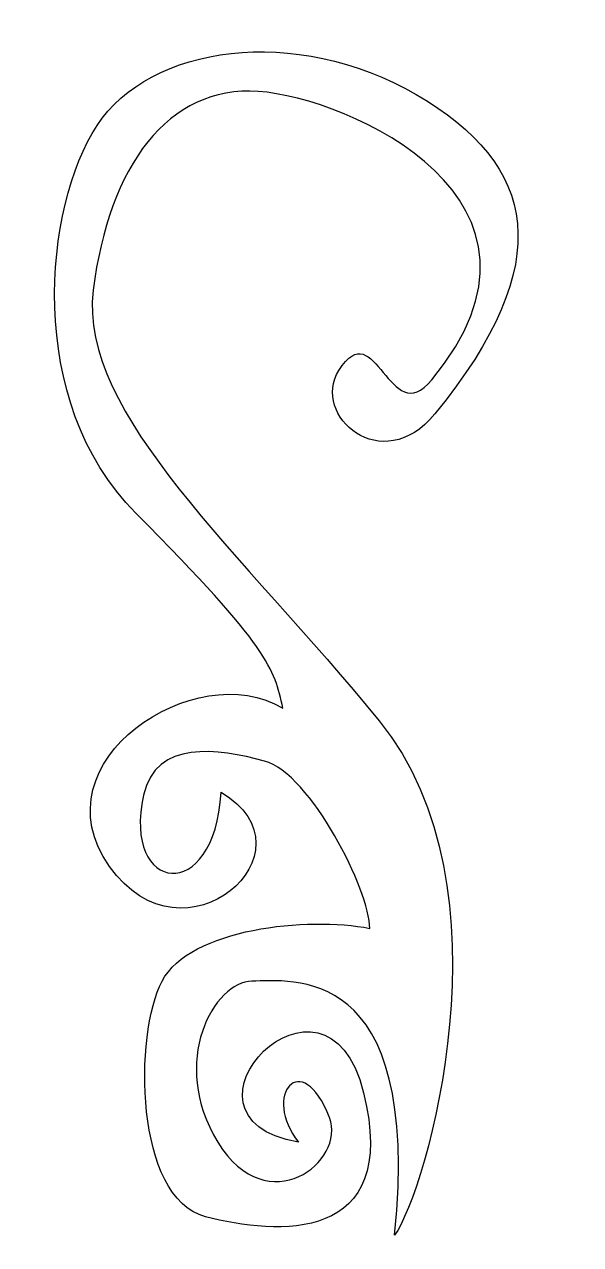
# Model space of a CAD drawing. Header units: centimetres. Extents: x -4.4 to 4.9, y -10.1 to 10.4.
import ezdxf

# ---------------------------------------------------------------- set-up
doc = ezdxf.new("R2010")
doc.units = ezdxf.units.CM
doc.header["$MEASUREMENT"] = 0
doc.layers.add('Camada 1', color=7, linetype='Continuous')

msp = doc.modelspace()

# ---------------------------------------------------------------- linework, layer by layer
at = {"layer": 'Camada 1'}
msp.add_open_spline([(1.82028, -9.94833), (2.34101, -9.21864), (3.85254, -4.11117), (1.55956, -1.29667), (1.55956, -1.29667), (-0.73345, 1.51778), (-3.50687, 3.85903), (-3.24686, 5.94381), (-3.24686, 5.94381), (-2.98685, 8.02859), (-1.98501, 9.3872), (-0.47347, 9.2833), (-0.47347, 9.2833), (1.03807, 9.1794), (4.94766, 7.45963), (2.44528, 4.43656), (2.44528, 4.43656), (1.7258, 3.56706), (1.50738, 5.58305), (0.88236, 4.59261), (0.88236, 4.59261), (0.40775, 3.84215), (1.61018, 2.77574), (2.49817, 3.86331), (2.49817, 3.86331), (4.58258, 6.41704), (4.2168, 8.05214), (2.1853, 9.23115), (2.1853, 9.23115), (0.15229, 10.41016), (-2.29714, 10.06515), (-3.18365, 8.71006), (-3.18365, 8.71006), (-4.06942, 7.35497), (-4.40439, 4.07511), (-2.53262, 2.194), (-2.53262, 2.194), (-0.25869, -0.09129), (-0.21273, -0.41056), (-0.05628, -1.08813), (-0.05628, -1.08813), (-1.51492, -0.20196), (-4.22513, -1.97424), (-2.97508, -3.74613), (-2.97508, -3.74613), (-1.72352, -5.51802), (0.56946, -3.48575), (-1.0985, -2.49534), (-1.0985, -2.49534), (-1.2028, -4.42368), (-2.76723, -4.19505), (-2.40144, -2.54749), (-2.40144, -2.54749), (-2.19364, -1.60959), (-1.15065, -1.76604), (-0.36918, -1.97424), (-0.36918, -1.97424), (0.41303, -2.18247), (1.40308, -4.16332), (1.40308, -4.78872), (1.40308, -4.78872), (0.36089, -4.58012), (-1.62, -4.78835), (-2.08931, -5.67449), (-2.08931, -5.67449), (-2.55789, -6.56063), (-2.55789, -9.32299), (-1.35925, -9.63546), (-1.35925, -9.63546), (-0.16058, -9.94799), (1.92381, -10.10443), (1.29881, -7.55068), (1.29881, -7.55068), (0.67378, -4.99692), (-2.19284, -7.96788), (0.20447, -8.38467), (0.20447, -8.38467), (-0.42056, -7.6028), (0.25662, -6.7692), (0.7252, -7.96785), (0.7252, -7.96785), (1.01465, -8.70736), (-0.31623, -9.73976), (-1.15059, -8.38467), (-1.15059, -8.38467), (-1.98495, -7.02955), (-1.20277, -5.67446), (-0.57774, -5.67446), (-0.57774, -5.67446), (0.048, -5.67447), (2.28962, -5.30982), (1.82028, -9.94833)], degree=3, knots=[0, 0, 0, 0, 0.04166667, 0.04166667, 0.04166667, 0.04166667, 0.08333333, 0.08333333, 0.08333333, 0.08333333, 0.125, 0.125, 0.125, 0.125, 0.16666667, 0.16666667, 0.16666667, 0.16666667, 0.20833333, 0.20833333, 0.20833333, 0.20833333, 0.25, 0.25, 0.25, 0.25, 0.29166667, 0.29166667, 0.29166667, 0.29166667, 0.33333333, 0.33333333, 0.33333333, 0.33333333, 0.375, 0.375, 0.375, 0.375, 0.41666667, 0.41666667, 0.41666667, 0.41666667, 0.45833333, 0.45833333, 0.45833333, 0.45833333, 0.5, 0.5, 0.5, 0.5, 0.54166667, 0.54166667, 0.54166667, 0.54166667, 0.58333333, 0.58333333, 0.58333333, 0.58333333, 0.625, 0.625, 0.625, 0.625, 0.66666667, 0.66666667, 0.66666667, 0.66666667, 0.70833333, 0.70833333, 0.70833333, 0.70833333, 0.75, 0.75, 0.75, 0.75, 0.79166667, 0.79166667, 0.79166667, 0.79166667, 0.83333333, 0.83333333, 0.83333333, 0.83333333, 0.875, 0.875, 0.875, 0.875, 0.91666667, 0.91666667, 0.91666667, 0.91666667, 1, 1, 1, 1], dxfattribs=at)

doc.saveas('drawing.dxf')
